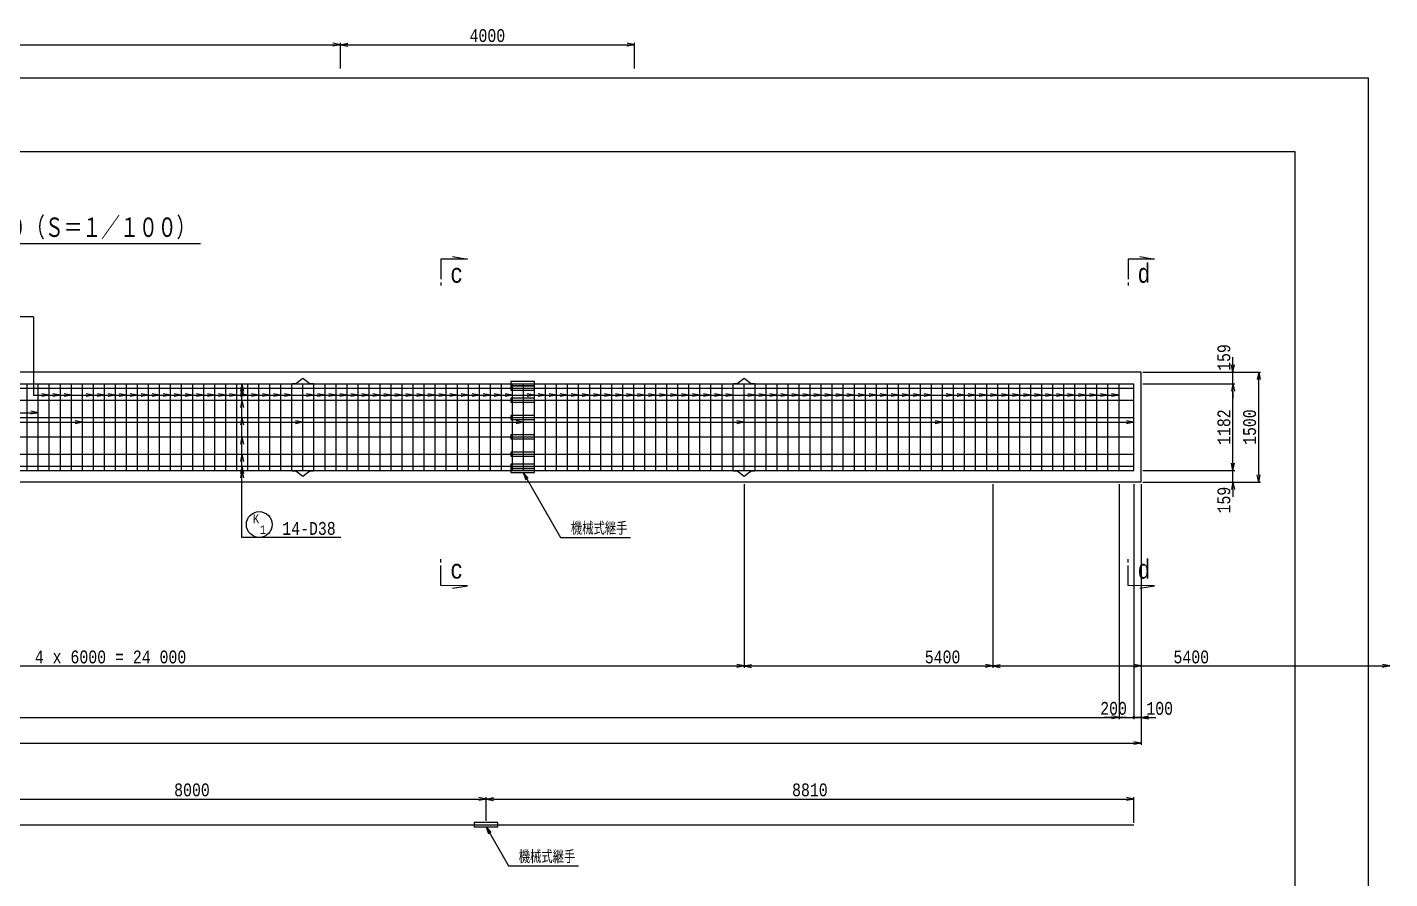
# Model space of a CAD drawing. Extents: x 0 to 42340, y 0 to 30392.
# Drawn here: x 23808 to 42340, y 18805 to 30392 of the extents above; entities that cross this region are included whole.
import ezdxf
from ezdxf.enums import TextEntityAlignment as Align

# ---------------------------------------------------------------- set-up
doc = ezdxf.new("R2010")
doc.units = 0
doc.header["$LTSCALE"] = 300
doc.header["$MEASUREMENT"] = 0
doc.layers.get('0').update_dxf_attribs({"linetype": 'CONTINUOUS'})
doc.layers.get('DEFPOINTS').update_dxf_attribs({"linetype": 'CONTINUOUS'})
for name, color, linetype in [('1002', 1, 'CONTINUOUS'), ('1006', 5, 'CONTINUOUS'), ('LAYER0015', 7, 'CONTINUOUS'), ('スターラップ', 6, 'CONTINUOUS'), ('主筋', 3, 'CONTINUOUS'), ('引き出し線', 2, 'CONTINUOUS'), ('構造線', 7, 'CONTINUOUS'), ('機械継ぎ手', 4, 'CONTINUOUS')]:
    doc.layers.add(name, color=color, linetype=linetype)
doc.styles.get("Standard").update_dxf_attribs({"font": 'monotxt.shx', "width": 0.8, "bigfont": 'extfont.shx'})
doc.dimstyles.new('DIMST1_1', dxfattribs={"dimscale": 50, "dimtxt": 4, "dimasz": 2, "dimexe": 0.5, "dimexo": 0.5, "dimgap": 0.09, "dimtad": 0, "dimdec": 0, "dimzin": 0, "dimtxsty": 'STANDARD', "dimblk": 'ARROW_1', "dimblk1": 'ARROW_1', "dimblk2": 'ARROW_1', "dimcen": 1, "dimdle": 3, "dimclrd": 1, "dimclre": 1, "dimclrt": 3, "dimazin": 3, "dimtfac": 1, "dimtdec": 4, "dimtix": 1, "dimtmove": 0, "dimatfit": 3, "dimtvp": 0.7, "dimtolj": 1, "dimtzin": 0})

# ---------------------------------------------------------------- blocks, each defined once
blk = doc.blocks.new('GROUP_1')
at = {"layer": 'LAYER0015', "color": 1, "linetype": 'CONTINUOUS'}
for p, q in [((-39050, 27700), (40050, 27700)), ((40050, 27700), (40050, -27700))]:
    blk.add_line(p, q, dxfattribs=at)
blk = doc.blocks.new('ARROW_1')
at = {"color": 0}
for p, q in [((0, 0), (-1, 0.2)), ((0, 0), (-1, -0.2)), ((-1, 0), (0, 0))]:
    blk.add_line(p, q, dxfattribs=at)
blk = doc.blocks.new('*D20')
at = {"color": 2, "linetype": 'BYBLOCK'}
for p, q in [((38958, 22010), (38958, 18460)), ((4558, 18485), (38858, 18485))]:
    blk.add_line(p, q, dxfattribs=at)
at = {"layer": 'DEFPOINTS', "color": 0, "linetype": 'BYBLOCK'}
for p in [(38958, 22035), (4458, 21285), (38958, 18485)]:
    blk.add_point(p, dxfattribs=at)
at = {"color": 2, "linetype": 'BYBLOCK', "xscale": 100, "yscale": 100, "zscale": 100, "rotation": 180}
blk.add_blockref('ARROW_1', (4458, 18485), dxfattribs=at)
at = {"color": 2, "linetype": 'BYBLOCK', "xscale": 100, "yscale": 100, "zscale": 100}
blk.add_blockref('ARROW_1', (38958, 18485), dxfattribs=at)
at = {"color": 6, "linetype": 'BYBLOCK', "insert": (21708, 18607), "char_height": 175, "attachment_point": 5}
blk.add_mtext('\\A1;34500', dxfattribs=at)
blk = doc.blocks.new('*D21')
at = {"color": 2, "linetype": 'BYBLOCK'}
for p, q in [((38983, 23535), (40583, 23535)), ((40558, 22135), (40558, 23435)), ((38983, 22035), (40583, 22035))]:
    blk.add_line(p, q, dxfattribs=at)
at = {"layer": 'DEFPOINTS', "color": 0, "linetype": 'BYBLOCK'}
for p in [(38958, 23535), (40558, 23535), (38958, 22035)]:
    blk.add_point(p, dxfattribs=at)
at = {"color": 2, "linetype": 'BYBLOCK', "xscale": 100, "yscale": 100, "zscale": 100}
for p, rotation in [((40558, 23535), 90), ((40558, 22035), 270)]:
    blk.add_blockref('ARROW_1', p, dxfattribs=dict(at, rotation=rotation))
at = {"color": 6, "linetype": 'BYBLOCK', "insert": (40435, 22785), "char_height": 175, "attachment_point": 5, "rotation": 90}
blk.add_mtext('\\A1;1500', dxfattribs=at)
blk = doc.blocks.new('*D22')
at = {"color": 2, "linetype": 'BYBLOCK'}
for p, q in [((40208, 22294), (40208, 22394)), ((38983, 22194), (40233, 22194)), ((40208, 22035), (40208, 22194)), ((40208, 22035), (40208, 22194)), ((40208, 21935), (40208, 21835))]:
    blk.add_line(p, q, dxfattribs=at)
at = {"layer": 'DEFPOINTS', "color": 0, "linetype": 'BYBLOCK'}
for p in [(38958, 22194), (40208, 22194), (40208, 22035)]:
    blk.add_point(p, dxfattribs=at)
at = {"color": 2, "linetype": 'BYBLOCK', "xscale": 100, "yscale": 100, "zscale": 100}
for p, rotation in [((40208, 22194), 270), ((40208, 22035), 90)]:
    blk.add_blockref('ARROW_1', p, dxfattribs=dict(at, rotation=rotation))
at = {"color": 6, "linetype": 'BYBLOCK', "insert": (40085, 21792), "char_height": 175, "attachment_point": 5, "rotation": 90}
blk.add_mtext('\\A1;159', dxfattribs=at)
blk = doc.blocks.new('*D23')
at = {"color": 2, "linetype": 'BYBLOCK'}
for p, q in [((38983, 23376), (40233, 23376)), ((40208, 22294), (40208, 23276))]:
    blk.add_line(p, q, dxfattribs=at)
at = {"layer": 'DEFPOINTS', "color": 0, "linetype": 'BYBLOCK'}
for p in [(38958, 23376), (40208, 23376), (38958, 22194)]:
    blk.add_point(p, dxfattribs=at)
at = {"color": 2, "linetype": 'BYBLOCK', "xscale": 100, "yscale": 100, "zscale": 100}
for p, rotation in [((40208, 23376), 90), ((40208, 22194), 270)]:
    blk.add_blockref('ARROW_1', p, dxfattribs=dict(at, rotation=rotation))
at = {"color": 6, "linetype": 'BYBLOCK', "insert": (40085, 22785), "char_height": 175, "attachment_point": 5, "rotation": 90}
blk.add_mtext('\\A1;1182', dxfattribs=at)
blk = doc.blocks.new('*D24')
at = {"color": 2, "linetype": 'BYBLOCK'}
for p, q in [((40208, 23635), (40208, 23735)), ((38983, 23535), (40233, 23535)), ((40208, 23376), (40208, 23535)), ((40208, 23376), (40208, 23535)), ((40208, 23276), (40208, 23176))]:
    blk.add_line(p, q, dxfattribs=at)
at = {"layer": 'DEFPOINTS', "color": 0, "linetype": 'BYBLOCK'}
for p in [(38958, 23535), (38958, 23376), (40208, 23535)]:
    blk.add_point(p, dxfattribs=at)
at = {"color": 2, "linetype": 'BYBLOCK', "xscale": 100, "yscale": 100, "zscale": 100}
for p, rotation in [((40208, 23535), 270), ((40208, 23376), 90)]:
    blk.add_blockref('ARROW_1', p, dxfattribs=dict(at, rotation=rotation))
at = {"color": 6, "linetype": 'BYBLOCK', "insert": (40085, 23732), "char_height": 175, "attachment_point": 5, "rotation": 90}
blk.add_mtext('\\A1;159', dxfattribs=at)
blk = doc.blocks.new('*D28')
at = {"color": 2, "linetype": 'BYBLOCK'}
for p, q in [((38658, 22010), (38658, 18810)), ((4558, 18835), (38558, 18835))]:
    blk.add_line(p, q, dxfattribs=at)
at = {"layer": 'DEFPOINTS', "color": 0, "linetype": 'BYBLOCK'}
for p in [(38658, 22035), (4458, 18835), (38658, 18835)]:
    blk.add_point(p, dxfattribs=at)
at = {"color": 2, "linetype": 'BYBLOCK', "xscale": 100, "yscale": 100, "zscale": 100, "rotation": 180}
blk.add_blockref('ARROW_1', (4458, 18835), dxfattribs=at)
at = {"color": 2, "linetype": 'BYBLOCK', "xscale": 100, "yscale": 100, "zscale": 100}
blk.add_blockref('ARROW_1', (38658, 18835), dxfattribs=at)
at = {"color": 6, "linetype": 'BYBLOCK', "insert": (21558, 18957), "char_height": 175, "attachment_point": 5}
blk.add_mtext('\\A1;228 x 150 = 34 200', dxfattribs=at)
blk = doc.blocks.new('ARROW_8')
at = {"color": 0}
blk.add_line((-1, 0), (0, 0), dxfattribs=at)
blk = doc.blocks.new('*D29')
at = {"color": 2, "linetype": 'BYBLOCK'}
for p, q in [((38658, 22010), (38658, 18810)), ((38858, 22010), (38858, 18810)), ((38558, 18835), (38458, 18835)), ((38658, 18835), (38858, 18835)), ((38658, 18835), (38858, 18835)), ((38958, 18835), (39058, 18835))]:
    blk.add_line(p, q, dxfattribs=at)
at = {"layer": 'DEFPOINTS', "color": 0, "linetype": 'BYBLOCK'}
for p in [(38658, 22035), (38858, 22035), (38858, 18835)]:
    blk.add_point(p, dxfattribs=at)
at = {"color": 2, "linetype": 'BYBLOCK', "xscale": 100, "yscale": 100, "zscale": 100}
blk.add_blockref('ARROW_8', (38658, 18835), dxfattribs=at)
at = {"color": 2, "linetype": 'BYBLOCK', "xscale": 100, "yscale": 100, "zscale": 100, "rotation": 180}
blk.add_blockref('ARROW_8', (38858, 18835), dxfattribs=at)
at = {"color": 6, "linetype": 'BYBLOCK', "insert": (38584, 18957), "char_height": 175, "attachment_point": 5}
blk.add_mtext('\\A1;200', dxfattribs=at)
blk = doc.blocks.new('*D30')
at = {"color": 2, "linetype": 'BYBLOCK'}
for p, q in [((38858, 22010), (38858, 18810)), ((38758, 18835), (38658, 18835)), ((38858, 18835), (38958, 18835)), ((38858, 18835), (38958, 18835)), ((39058, 18835), (39158, 18835))]:
    blk.add_line(p, q, dxfattribs=at)
at = {"layer": 'DEFPOINTS', "color": 0, "linetype": 'BYBLOCK'}
for p in [(38858, 22035), (38958, 18835), (38958, 18835)]:
    blk.add_point(p, dxfattribs=at)
at = {"color": 2, "linetype": 'BYBLOCK', "xscale": 100, "yscale": 100, "zscale": 100}
blk.add_blockref('ARROW_8', (38858, 18835), dxfattribs=at)
at = {"color": 2, "linetype": 'BYBLOCK', "xscale": 100, "yscale": 100, "zscale": 100, "rotation": 180}
blk.add_blockref('ARROW_8', (38958, 18835), dxfattribs=at)
at = {"color": 6, "linetype": 'BYBLOCK', "insert": (39211, 18957), "char_height": 175, "attachment_point": 5}
blk.add_mtext('\\A1;100', dxfattribs=at)
blk = doc.blocks.new('*D34')
at = {"color": 2, "linetype": 'BYBLOCK'}
for p, q in [((22148, 19890), (29948, 19890)), ((30048, 19593), (30048, 19915))]:
    blk.add_line(p, q, dxfattribs=at)
at = {"layer": 'DEFPOINTS', "color": 0, "linetype": 'BYBLOCK'}
for p in [(30048, 19890), (22048, 19540), (30048, 19568)]:
    blk.add_point(p, dxfattribs=at)
at = {"color": 2, "linetype": 'BYBLOCK', "xscale": 100, "yscale": 100, "zscale": 100, "rotation": 180}
blk.add_blockref('ARROW_1', (22048, 19890), dxfattribs=at)
at = {"color": 2, "linetype": 'BYBLOCK', "xscale": 100, "yscale": 100, "zscale": 100}
blk.add_blockref('ARROW_1', (30048, 19890), dxfattribs=at)
at = {"color": 6, "linetype": 'BYBLOCK', "insert": (26048, 20013), "char_height": 175, "attachment_point": 5}
blk.add_mtext('\\A1;8000', dxfattribs=at)
blk = doc.blocks.new('*D35')
at = {"color": 2, "linetype": 'BYBLOCK'}
for p, q in [((30148, 19890), (38758, 19890)), ((38858, 19565), (38858, 19915))]:
    blk.add_line(p, q, dxfattribs=at)
at = {"layer": 'DEFPOINTS', "color": 0, "linetype": 'BYBLOCK'}
for p in [(38858, 19890), (30048, 19568), (38858, 19540)]:
    blk.add_point(p, dxfattribs=at)
at = {"color": 2, "linetype": 'BYBLOCK', "xscale": 100, "yscale": 100, "zscale": 100, "rotation": 180}
blk.add_blockref('ARROW_1', (30048, 19890), dxfattribs=at)
at = {"color": 2, "linetype": 'BYBLOCK', "xscale": 100, "yscale": 100, "zscale": 100}
blk.add_blockref('ARROW_1', (38858, 19890), dxfattribs=at)
at = {"color": 6, "linetype": 'BYBLOCK', "insert": (34453, 20013), "char_height": 175, "attachment_point": 5}
blk.add_mtext('\\A1;8810', dxfattribs=at)
blk = doc.blocks.new('*D79')
at = {"color": 2, "linetype": 'BYBLOCK'}
for p, q in [((10148, 18390), (19448, 18390)), ((19548, 18065), (19548, 18415)), ((26375, 4718), (26375, 3723)), ((24375, 3748), (26275, 3748))]:
    blk.add_line(p, q, dxfattribs=at)
at = {"layer": 'DEFPOINTS', "color": 0, "linetype": 'BYBLOCK'}
for p in [(10048, 18390), (19548, 18390), (19548, 18040), (24275, 4743), (26375, 4743), (26375, 3748)]:
    blk.add_point(p, dxfattribs=at)
at = {"color": 2, "linetype": 'BYBLOCK', "xscale": 100, "yscale": 100, "zscale": 100, "rotation": 180}
for p in [(10048, 18390), (24275, 3748)]:
    blk.add_blockref('ARROW_1', p, dxfattribs=at)
at = {"color": 2, "linetype": 'BYBLOCK', "xscale": 100, "yscale": 100, "zscale": 100}
for p in [(19548, 18390), (26375, 3748)]:
    blk.add_blockref('ARROW_1', p, dxfattribs=at)
at = {"color": 6, "linetype": 'BYBLOCK', "char_height": 175, "attachment_point": 5}
for s, insert in [('\\A1;9500', (14798, 18513)), ('\\A1;L', (25325, 3870))]:
    blk.add_mtext(s, dxfattribs=dict(at, insert=insert))
blk = doc.blocks.new('*D80')
at = {"color": 2, "linetype": 'BYBLOCK'}
for p, q in [((19648, 18390), (23448, 18390)), ((23548, 18065), (23548, 18415)), ((26575, 4793), (26575, 3723)), ((26275, 3748), (26175, 3748)), ((26375, 3748), (26575, 3748)), ((26675, 3748), (26775, 3748))]:
    blk.add_line(p, q, dxfattribs=at)
at = {"layer": 'DEFPOINTS', "color": 0, "linetype": 'BYBLOCK'}
for p in [(23548, 18390), (19548, 18040), (23548, 18040), (26375, 4743), (26575, 4818), (26575, 3748)]:
    blk.add_point(p, dxfattribs=at)
at = {"color": 2, "linetype": 'BYBLOCK', "xscale": 100, "yscale": 100, "zscale": 100, "rotation": 180}
for p in [(19548, 18390), (26575, 3748)]:
    blk.add_blockref('ARROW_1', p, dxfattribs=at)
at = {"color": 2, "linetype": 'BYBLOCK', "xscale": 100, "yscale": 100, "zscale": 100}
for p in [(23548, 18390), (26375, 3748)]:
    blk.add_blockref('ARROW_1', p, dxfattribs=at)
at = {"color": 6, "linetype": 'BYBLOCK', "char_height": 175, "attachment_point": 5}
for s, insert in [('\\A1;4000', (21548, 18513)), ('\\A1;20', (26475, 3870))]:
    blk.add_mtext(s, dxfattribs=dict(at, insert=insert))
blk = doc.blocks.new('*D91')
at = {"color": 2, "linetype": 'BYBLOCK'}
for p, q in [((9558, 24175), (9558, 21675)), ((5158, 21700), (9458, 21700)), ((33983, 10719), (33983, 10369)), ((33833, 10394), (33883, 10394))]:
    blk.add_line(p, q, dxfattribs=at)
at = {"layer": 'DEFPOINTS', "color": 0, "linetype": 'BYBLOCK'}
for p in [(9558, 24200), (5058, 21700), (9558, 21700), (33733, 10744), (33983, 10744), (33983, 10394)]:
    blk.add_point(p, dxfattribs=at)
at = {"color": 2, "linetype": 'BYBLOCK', "xscale": 100, "yscale": 100, "zscale": 100, "rotation": 180}
for p in [(5058, 21700), (33733, 10394)]:
    blk.add_blockref('ARROW_1', p, dxfattribs=at)
at = {"color": 2, "linetype": 'BYBLOCK', "xscale": 100, "yscale": 100, "zscale": 100}
for p in [(9558, 21700), (33983, 10394)]:
    blk.add_blockref('ARROW_1', p, dxfattribs=at)
at = {"color": 6, "linetype": 'BYBLOCK', "char_height": 175, "attachment_point": 5}
for s, insert in [('\\A1;4500', (7308, 21822)), ('\\A1;50', (33858, 10517))]:
    blk.add_mtext(s, dxfattribs=dict(at, insert=insert))
blk = doc.blocks.new('*D92')
at = {"color": 2, "linetype": 'BYBLOCK'}
for p, q in [((33558, 24175), (33558, 21675)), ((9658, 21700), (33458, 21700)), ((33233, 11044), (32158, 11044)), ((32183, 10844), (32183, 10944)), ((32508, 10744), (32158, 10744))]:
    blk.add_line(p, q, dxfattribs=at)
at = {"layer": 'DEFPOINTS', "color": 0, "linetype": 'BYBLOCK'}
for p in [(9558, 24200), (33558, 24200), (33558, 21700), (32183, 11044), (33258, 11044), (32533, 10744)]:
    blk.add_point(p, dxfattribs=at)
at = {"color": 2, "linetype": 'BYBLOCK', "xscale": 100, "yscale": 100, "zscale": 100}
for p, rotation in [((9558, 21700), 180), ((32183, 11044), 90), ((32183, 10744), 270)]:
    blk.add_blockref('ARROW_1', p, dxfattribs=dict(at, rotation=rotation))
blk.add_blockref('ARROW_1', (33558, 21700), dxfattribs=at)
at = {"color": 6, "linetype": 'BYBLOCK', "insert": (21558, 21822), "char_height": 175, "attachment_point": 5}
blk.add_mtext('\\A1;4 x 6000 = 24 000', dxfattribs=at)
at = {"color": 6, "linetype": 'BYBLOCK', "insert": (32061, 10894), "char_height": 175, "attachment_point": 5, "rotation": 90}
blk.add_mtext('\\A1;60', dxfattribs=at)
blk = doc.blocks.new('*D93')
at = {"color": 2, "linetype": 'BYBLOCK'}
for p, q in [((33658, 21700), (38858, 21700)), ((33245, 11065), (33058, 11361)), ((32681, 11093), (32987, 11287)), ((32770, 10765), (32583, 11061))]:
    blk.add_line(p, q, dxfattribs=at)
at = {"layer": 'DEFPOINTS', "color": 0, "linetype": 'BYBLOCK'}
for p in [(33558, 24200), (38958, 21700), (38958, 21700), (33071, 11340), (33258, 11044), (32783, 10744)]:
    blk.add_point(p, dxfattribs=at)
at = {"color": 2, "linetype": 'BYBLOCK', "xscale": 100, "yscale": 100, "zscale": 100}
for p, rotation in [((33558, 21700), 180), ((33071, 11340), 32.27564431457763), ((32596, 11040), 212.2756443145776)]:
    blk.add_blockref('ARROW_1', p, dxfattribs=dict(at, rotation=rotation))
blk.add_blockref('ARROW_1', (38958, 21700), dxfattribs=at)
at = {"color": 6, "linetype": 'BYBLOCK', "insert": (36258, 21822), "char_height": 175, "attachment_point": 5}
blk.add_mtext('\\A1;5400', dxfattribs=at)
at = {"color": 6, "linetype": 'BYBLOCK', "insert": (32768, 11294), "char_height": 175, "attachment_point": 5, "rotation": 32.2756}
blk.add_mtext('\\A1;112', dxfattribs=at)

msp = doc.modelspace()

# ---------------------------------------------------------------- linework, layer by layer
at = {"color": 3, "linetype": 'CONTINUOUS'}
for p, q in [((29434.3, 26919.7), (29434.3, 26876.5)), ((38782.7, 26919.7), (38782.8, 26876.5)), ((29434.3, 23109.9), (29434.3, 23153.1)), ((38782.7, 23109.9), (38782.8, 23153.1))]:
    msp.add_line(p, q, dxfattribs=at)
for points in [[(29591, 27272.4), (29794, 27236.8), (29434, 27236.5), (29434.2, 26962.9)], [(38939.5, 27272.4), (39142.5, 27236.8), (38782.5, 27236.5), (38782.7, 26962.9)], [(29591, 22757.2), (29794, 22792.8), (29434, 22793.1), (29434.2, 23066.7)], [(38939.5, 22757.2), (39142.5, 22792.8), (38782.5, 22793.1), (38782.7, 23066.7)]]:
    msp.add_lwpolyline(points, dxfattribs=at)
at = {"color": 7}
for points in [[(27412.7, 25546), (27462.7, 25546), (27557.7, 25616), (27652.7, 25546), (27702.7, 25546)], [(33412.7, 25546), (33462.7, 25546), (33557.7, 25616), (33652.7, 25546), (33702.7, 25546)], [(27412.7, 24354), (27462.7, 24354), (27557.7, 24284), (27652.7, 24354), (27702.7, 24354)], [(33412.7, 24354), (33462.7, 24354), (33557.7, 24284), (33652.7, 24354), (33702.7, 24354)]]:
    msp.add_lwpolyline(points, dxfattribs=at)
at = {"layer": '1002', "color": 2, "const_width": 20}
msp.add_lwpolyline([(38867.7, 21000, -1), (38847.7, 21000, -1)], format="xyb", close=True, dxfattribs=at)
at = {"layer": '1006', "color": 5, "linetype": 'CONTINUOUS'}
msp.add_lwpolyline([(0, 0), (42050, 0), (42050, 29700), (0, 29700), (0, 0)], dxfattribs=at)
at = {"layer": 'LAYER0015', "color": 3, "linetype": 'CONTINUOUS'}
msp.add_line((16386.2, 27450), (26163.8, 27450), dxfattribs=at)
at = {"layer": 'スターラップ', "color": 6, "linetype": 'CONTINUOUS'}
for p, q in [((23807.7, 24359), (23807.7, 25541)), ((23957.7, 24359), (23957.7, 25541)), ((24107.7, 24359), (24107.7, 25541)), ((24257.7, 24359), (24257.7, 25541)), ((24407.7, 24359), (24407.7, 25541)), ((24707.7, 24359), (24707.7, 25541)), ((24857.7, 24359), (24857.7, 25541)), ((25007.7, 24359), (25007.7, 25541)), ((25157.7, 24359), (25157.7, 25541)), ((25307.7, 24359), (25307.7, 25541)), ((25457.7, 24359), (25457.7, 25541)), ((25607.7, 24359), (25607.7, 25541)), ((25757.7, 24359), (25757.7, 25541)), ((25907.7, 24359), (25907.7, 25541)), ((26057.7, 24359), (26057.7, 25541)), ((26207.7, 24359), (26207.7, 25541)), ((26357.7, 24359), (26357.7, 25541)), ((26507.7, 24359), (26507.7, 25541)), ((26657.7, 24359), (26657.7, 25541)), ((26807.7, 24359), (26807.7, 25541)), ((26957.7, 24359), (26957.7, 25541)), ((27107.7, 24359), (27107.7, 25541)), ((27257.7, 24359), (27257.7, 25541)), ((27407.7, 24359), (27407.7, 25541)), ((27707.7, 24359), (27707.7, 25541)), ((27857.7, 24359), (27857.7, 25541)), ((28007.7, 24359), (28007.7, 25541)), ((28157.7, 24359), (28157.7, 25541)), ((28307.7, 24359), (28307.7, 25541)), ((28457.7, 24359), (28457.7, 25541)), ((28607.7, 24359), (28607.7, 25541)), ((28757.7, 24359), (28757.7, 25541)), ((28907.7, 24359), (28907.7, 25541)), ((29057.7, 24359), (29057.7, 25541)), ((29207.7, 24359), (29207.7, 25541)), ((29357.7, 24359), (29357.7, 25541)), ((29507.7, 24359), (29507.7, 25541)), ((29657.7, 24359), (29657.7, 25541)), ((29807.7, 24359), (29807.7, 25541)), ((29957.7, 24359), (29957.7, 25541)), ((30107.7, 24359), (30107.7, 25541)), ((30257.7, 24359), (30257.7, 25541)), ((30407.7, 24359), (30407.7, 25541)), ((30707.7, 24359), (30707.7, 25541)), ((30857.7, 24359), (30857.7, 25541)), ((31007.7, 24359), (31007.7, 25541)), ((31157.7, 24359), (31157.7, 25541)), ((31307.7, 24359), (31307.7, 25541)), ((31457.7, 24359), (31457.7, 25541)), ((31607.7, 24359), (31607.7, 25541)), ((31757.7, 24359), (31757.7, 25541)), ((31907.7, 24359), (31907.7, 25541)), ((32057.7, 24359), (32057.7, 25541)), ((32207.7, 24359), (32207.7, 25541)), ((32357.7, 24359), (32357.7, 25541)), ((32507.7, 24359), (32507.7, 25541)), ((32657.7, 24359), (32657.7, 25541)), ((32807.7, 24359), (32807.7, 25541)), ((32957.7, 24359), (32957.7, 25541)), ((33107.7, 24359), (33107.7, 25541)), ((33257.7, 24359), (33257.7, 25541)), ((33407.7, 24359), (33407.7, 25541)), ((33707.7, 24359), (33707.7, 25541)), ((33857.7, 24359), (33857.7, 25541)), ((34007.7, 24359), (34007.7, 25541)), ((34157.7, 24359), (34157.7, 25541)), ((34307.7, 24359), (34307.7, 25541)), ((34457.7, 24359), (34457.7, 25541)), ((34607.7, 24359), (34607.7, 25541)), ((34757.7, 24359), (34757.7, 25541)), ((34907.7, 24359), (34907.7, 25541)), ((35057.7, 24359), (35057.7, 25541)), ((35207.7, 24359), (35207.7, 25541)), ((35357.7, 24359), (35357.7, 25541)), ((35507.7, 24359), (35507.7, 25541)), ((35657.7, 24359), (35657.7, 25541)), ((35807.7, 24359), (35807.7, 25541)), ((35957.7, 24359), (35957.7, 25541)), ((36107.7, 24359), (36107.7, 25541)), ((36407.7, 24359), (36407.7, 25541)), ((36557.7, 24359), (36557.7, 25541)), ((36707.7, 24359), (36707.7, 25541)), ((36857.7, 24359), (36857.7, 25541)), ((37007.7, 24359), (37007.7, 25541)), ((37157.7, 24359), (37157.7, 25541)), ((37307.7, 24359), (37307.7, 25541)), ((37457.7, 24359), (37457.7, 25541)), ((37607.7, 24359), (37607.7, 25541)), ((37757.7, 24359), (37757.7, 25541)), ((37907.7, 24359), (37907.7, 25541)), ((38057.7, 24359), (38057.7, 25541)), ((38207.7, 24359), (38207.7, 25541)), ((38357.7, 24359), (38357.7, 25541)), ((38507.7, 24359), (38507.7, 25541)), ((38657.7, 24359), (38657.7, 25541))]:
    msp.add_line(p, q, dxfattribs=at)
at = {"layer": 'スターラップ', "color": 3, "linetype": 'CONTINUOUS'}
for p, q in [((24557.7, 24359), (24557.7, 25541)), ((27557.7, 24359), (27557.7, 25541)), ((30557.7, 24359), (30557.7, 25541)), ((33557.7, 24359), (33557.7, 25541)), ((36257.7, 24359), (36257.7, 25541)), ((38857.7, 24359), (38857.7, 25541))]:
    msp.add_line(p, q, dxfattribs=at)
at = {"layer": '主筋', "color": 3, "linetype": 'CONTINUOUS'}
for p, q in [((3047.7, 25541), (38857.7, 25541)), ((3047.7, 25482.5), (38857.7, 25482.5)), ((3047.7, 25318.5), (38857.7, 25318.5)), ((3047.7, 25081.5), (38857.7, 25081.5)), ((3047.7, 24818.5), (38857.7, 24818.5)), ((3047.7, 24581.5), (38857.7, 24581.5)), ((3047.7, 24417.5), (38857.7, 24417.5)), ((3047.7, 24359), (38857.7, 24359)), ((3047.7, 19540.3), (38857.7, 19540.3))]:
    msp.add_line(p, q, dxfattribs=at)
at = {"layer": '引き出し線', "color": 2, "linetype": 'CONTINUOUS'}
for p, q in [((23891.6, 26450), (22407.2, 26450)), ((23891.6, 26450), (23891.6, 25385.4)), ((26727.5, 23450), (26727.5, 25541)), ((23891.6, 25385.4), (38657.7, 25385.4)), ((7230, 25145.3), (23957.7, 25145.3)), ((3093.6, 25016.3), (38857.7, 25016.3)), ((28074.2, 23450), (26727.5, 23450))]:
    msp.add_line(p, q, dxfattribs=at)
for points in [[(30554.5, 24331), (31063.1, 23450), (32014.6, 23450)], [(30047.7, 19512.3), (30353.9, 18981.9), (31305.4, 18981.9)]]:
    msp.add_lwpolyline(points, dxfattribs=at)
msp.add_circle((26963.3, 23625), 175, dxfattribs=at)
at = {"layer": '構造線', "color": 7, "linetype": 'CONTINUOUS'}
for p, q in [((38957.7, 25700), (4457.7, 25700)), ((38957.7, 24200), (38957.7, 25700)), ((38957.7, 24200), (4457.7, 24200))]:
    msp.add_line(p, q, dxfattribs=at)
at = {"layer": '機械継ぎ手', "color": 7}
for points in [[(30386.2, 25569), (30386.2, 25513), (30709.2, 25513), (30709.2, 25569), (30386.2, 25569)], [(30386.2, 25510.5), (30386.2, 25454.5), (30709.2, 25454.5), (30709.2, 25510.5), (30386.2, 25510.5)], [(30386.2, 25346.5), (30386.2, 25290.5), (30709.2, 25290.5), (30709.2, 25346.5), (30386.2, 25346.5)], [(30386.2, 25109.5), (30386.2, 25053.5), (30709.2, 25053.5), (30709.2, 25109.5), (30386.2, 25109.5)], [(30386.2, 24846.5), (30386.2, 24790.5), (30709.2, 24790.5), (30709.2, 24846.5), (30386.2, 24846.5)], [(30386.2, 24609.5), (30386.2, 24553.5), (30709.2, 24553.5), (30709.2, 24609.5), (30386.2, 24609.5)], [(30386.2, 24445.5), (30386.2, 24389.5), (30709.2, 24389.5), (30709.2, 24445.5), (30386.2, 24445.5)], [(30386.2, 24387), (30386.2, 24331), (30709.2, 24331), (30709.2, 24387), (30386.2, 24387)], [(29886.2, 19568.3), (29886.2, 19512.3), (30209.2, 19512.3), (30209.2, 19568.3), (29886.2, 19568.3)]]:
    msp.add_lwpolyline(points, dxfattribs=at)

# ---------------------------------------------------------------- block references
at = {"linetype": 'CONTINUOUS', "xscale": 0.5, "yscale": 0.5, "zscale": 0.5}
msp.add_blockref('GROUP_1', (21025, 14850), dxfattribs=at)
at = {"layer": '1002', "color": 2, "xscale": 100, "yscale": 100, "zscale": 100, "rotation": 180}
msp.add_blockref('ARROW_1', (38957.7, 21000), dxfattribs=at)
at = {"layer": '引き出し線', "color": 2, "linetype": 'CONTINUOUS', "xscale": 100, "yscale": 100, "zscale": 100}
for p in [(24107.7, 25385.4), (24257.7, 25385.4), (24407.7, 25385.4), (24707.7, 25385.4), (24857.7, 25385.4), (25007.7, 25385.4), (25157.7, 25385.4), (25307.7, 25385.4), (25457.7, 25385.4), (25607.7, 25385.4), (25757.7, 25385.4), (25907.7, 25385.4), (26057.7, 25385.4), (26207.7, 25385.4), (26357.7, 25385.4), (26507.7, 25385.4), (26657.7, 25385.4), (26807.7, 25385.4), (26957.7, 25385.4), (27107.7, 25385.4), (27257.7, 25385.4), (27407.7, 25385.4), (27707.7, 25385.4), (27857.7, 25385.4), (28007.7, 25385.4), (28157.7, 25385.4), (28307.7, 25385.4), (28457.7, 25385.4), (28607.7, 25385.4), (28757.7, 25385.4), (28907.7, 25385.4), (29057.7, 25385.4), (29207.7, 25385.4), (29357.7, 25385.4), (29507.7, 25385.4), (29657.7, 25385.4), (29807.7, 25385.4), (29957.7, 25385.4), (30107.7, 25385.4), (30257.7, 25385.4), (30407.7, 25385.4), (30707.7, 25385.4), (30857.7, 25385.4), (31007.7, 25385.4), (31157.7, 25385.4), (31307.7, 25385.4), (31457.7, 25385.4), (31607.7, 25385.4), (31757.7, 25385.4), (31907.7, 25385.4), (32057.7, 25385.4), (32207.7, 25385.4), (32357.7, 25385.4), (32507.7, 25385.4), (32657.7, 25385.4), (32807.7, 25385.4), (32957.7, 25385.4), (33107.7, 25385.4), (33257.7, 25385.4), (33407.7, 25385.4), (33707.7, 25385.4), (33857.7, 25385.4), (34007.7, 25385.4), (34157.7, 25385.4), (34307.7, 25385.4), (34457.7, 25385.4), (34607.7, 25385.4), (34757.7, 25385.4), (34907.7, 25385.4), (35057.7, 25385.4), (35207.7, 25385.4), (35357.7, 25385.4), (35507.7, 25385.4), (35657.7, 25385.4), (35807.7, 25385.4), (35957.7, 25385.4), (36107.7, 25385.4), (36407.7, 25385.4), (36557.7, 25385.4), (36707.7, 25385.4), (36857.7, 25385.4), (37007.7, 25385.4), (37157.7, 25385.4), (37307.7, 25385.4), (37457.7, 25385.4), (37607.7, 25385.4), (37757.7, 25385.4), (37907.7, 25385.4), (38057.7, 25385.4), (38207.7, 25385.4), (38357.7, 25385.4), (38507.7, 25385.4), (38657.7, 25385.4), (23957.7, 25145.3), (24557.7, 25016.3), (27557.7, 25016.3), (30557.7, 25016.3), (33557.7, 25016.3), (36257.7, 25016.3), (38857.7, 25016.3)]:
    msp.add_blockref('ARROW_1', p, dxfattribs=at)
for p, rotation in [((26727.5, 25541), 90), ((26727.5, 25482.5), 90), ((26727.5, 25318.5), 90), ((26727.5, 25081.5), 90), ((26727.5, 24818.5), 90), ((26727.5, 24581.5), 90), ((26727.5, 24417.5), 90), ((26727.5, 24359), 90), ((30554.5, 24331), 120.0000000000007), ((30047.7, 19512.3), 120.0000000000007)]:
    msp.add_blockref('ARROW_1', p, dxfattribs=dict(at, rotation=rotation))

# ---------------------------------------------------------------- texts
at = {"layer": '1002', "color": 3, "width": 0.8}
for s, p in [('c', (29562, 26915.7)), ('d', (38910.5, 26915.7)), ('c', (29562, 22889.3)), ('d', (38910.5, 22889.3))]:
    msp.add_text(s, height=250, dxfattribs=at).set_placement(p)
at = {"layer": 'LAYER0015', "color": 3, "width": 0.747082}
msp.add_text('Ｓ＝１／５０（Ｓ＝１／１００）', height=300, dxfattribs=at).set_placement((22254.8, 27510), (26094.8, 27510), align=Align.FIT)
at = {"layer": '引き出し線', "color": 6, "linetype": 'CONTINUOUS', "width": 0.8}
msp.add_text('K', height=120, dxfattribs=at).set_placement((26877.7, 23643.4))
for s, height, p in [('1', 120, (27055.9, 23494.8)), ('14-D38', 175, (28003.5, 23484.5)), ('機械式継手', 175, (31971.9, 23484.5)), ('機械式継手', 175, (31262.7, 19016.5))]:
    msp.add_text(s, height=height, dxfattribs=at).set_placement(p, align=Align.RIGHT)

# ---------------------------------------------------------------- dimensions: what is measured, and where the dimension line sits
at = {"layer": '1002', "color": 3}
for base, p1, p2, text, picture, middle, set_off in [((34893.2, 15511.6), (32793.2, 16506.6), (34893.2, 16506.6), 'L', '*D79', (33843.2, 15634.1), (8518.4, 11764)), ((35093.2, 15511.6), (34893.2, 16506.6), (35093.2, 16581.6), '20', '*D80', (34993.2, 15634.1), (8518.4, 11764)), ((37365.9, 10394.1), (37115.9, 10744.1), (37365.9, 10744.1), '50', '*D91', (37240.9, 10516.6), (3382.7, 0))]:
    dim = msp.add_linear_dim(base=base, p1=p1, p2=p2, text=text, dimstyle='DIMST1_1', override={"dimtxt": 3.5, "dimsah": 1, "dimse1": 1, "dimclrd": 2, "dimclre": 2, "dimclrt": 6}, dxfattribs=at)
    dim.commit()
    dim.dimension.update_dxf_attribs({"geometry": picture, "text_midpoint": middle, "insert": set_off})
for base, p1, p2, override, picture, middle in [((40207.7, 25700), (38957.7, 25541), (38957.7, 25700), {"dimtxt": 3.5, "dimsah": 1, "dimse1": 1, "dimclrd": 2, "dimclre": 2, "dimclrt": 6}, '*D24', (40085.2, 25897.1)), ((40207.7, 24359), (40207.7, 24200), (38957.7, 24359), {"dimtxt": 3.5, "dimsah": 1, "dimclrd": 2, "dimclre": 2, "dimclrt": 6}, '*D22', (40085.2, 23957.3))]:
    dim = msp.add_linear_dim(base=base, p1=p1, p2=p2, angle=90, dimstyle='DIMST1_1', override=override, dxfattribs=at)
    dim.commit()
    dim.dimension.update_dxf_attribs({"geometry": picture, "text_midpoint": middle, "dimtype": 160, "insert": (0, 2165.2)})
for base, p1, p2, override, picture, middle in [((40557.7, 25700), (38957.7, 24200), (38957.7, 25700), {"dimtxt": 3.5, "dimsah": 1, "dimclrd": 2, "dimclre": 2, "dimclrt": 6}, '*D21', (40435.2, 24950)), ((40207.7, 25541), (38957.7, 24359), (38957.7, 25541), {"dimtxt": 3.5, "dimsah": 1, "dimse1": 1, "dimclrd": 2, "dimclre": 2, "dimclrt": 6}, '*D23', (40085.2, 24950))]:
    dim = msp.add_linear_dim(base=base, p1=p1, p2=p2, angle=90, dimstyle='DIMST1_1', override=override, dxfattribs=at)
    dim.commit()
    dim.dimension.update_dxf_attribs({"geometry": picture, "text_midpoint": middle, "insert": (0, 2165.2)})
for base, p1, p2, picture, middle in [((38957.7, 20650), (4457.7, 23450), (38957.7, 24200), '*D20', (21707.7, 20772.5)), ((38657.7, 21000), (4457.7, 21000), (38657.7, 24200), '*D28', (21557.7, 21122.5))]:
    dim = msp.add_linear_dim(base=base, p1=p1, p2=p2, dimstyle='DIMST1_1', override={"dimtxt": 3.5, "dimsah": 1, "dimse1": 1, "dimclrd": 2, "dimclre": 2, "dimclrt": 6}, dxfattribs=at)
    dim.commit()
    dim.dimension.update_dxf_attribs({"geometry": picture, "text_midpoint": middle, "insert": (0, 2165.2)})
for base, p1, p2, override, picture, middle in [((9557.7, 21700), (5057.7, 21700), (9557.7, 24200), {"dimtxt": 3.5, "dimsah": 1, "dimclrd": 2, "dimclre": 2, "dimclrt": 6}, '*D91', (7307.7, 21822.5)), ((33557.7, 21700), (9557.7, 24200), (33557.7, 24200), {"dimtxt": 3.5, "dimsah": 1, "dimse1": 1, "dimclrd": 2, "dimclre": 2, "dimclrt": 6}, '*D92', (21557.7, 21822.5)), ((38957.7, 21700), (33557.7, 24200), (38957.7, 21700), {"dimtxt": 3.5, "dimsah": 1, "dimse1": 1, "dimclrd": 2, "dimclre": 2, "dimclrt": 6}, '*D93', (36257.7, 21822.5)), ((30047.7, 19890.3), (22047.7, 19540.3), (30047.7, 19568.3), {"dimtxt": 3.5, "dimsah": 1, "dimse1": 1, "dimclrd": 2, "dimclre": 2, "dimclrt": 6}, '*D34', (26047.7, 20012.8)), ((38857.7, 19890.3), (30047.7, 19568.3), (38857.7, 19540.3), {"dimtxt": 3.5, "dimsah": 1, "dimse1": 1, "dimclrd": 2, "dimclre": 2, "dimclrt": 6}, '*D35', (34452.7, 20012.8))]:
    dim = msp.add_linear_dim(base=base, p1=p1, p2=p2, dimstyle='DIMST1_1', override=override, dxfattribs=at)
    dim.commit()
    dim.dimension.update_dxf_attribs({"geometry": picture, "text_midpoint": middle})
dim = msp.add_linear_dim(base=(35565.9, 11044.1), p1=(35915.9, 10744.1), p2=(36640.9, 11044.1), angle=90, text='60', dimstyle='DIMST1_1', override={"dimtxt": 3.5, "dimsah": 1, "dimclrd": 2, "dimclre": 2, "dimclrt": 6}, dxfattribs=at)
dim.commit()
dim.dimension.update_dxf_attribs({"geometry": '*D92', "text_midpoint": (35443.4, 10894.1), "insert": (3382.7, 0)})
dim = msp.add_aligned_dim(p1=(36165.9, 10744.1), p2=(36640.9, 11044.1), distance=350, text='112', dimstyle='DIMST1_1', override={"dimtxt": 3.5, "dimsah": 1, "dimclrd": 2, "dimclre": 2, "dimclrt": 6}, dxfattribs=at)
dim.commit()
dim.dimension.update_dxf_attribs({"geometry": '*D93', "text_midpoint": (36151, 11293.6), "insert": (3382.7, 0)})
for base, p1, p2, picture, middle in [((38857.7, 21000), (38657.7, 24200), (38857.7, 24200), '*D29', (38584.5, 21122.5)), ((38957.7, 21000), (38857.7, 24200), (38957.7, 21000), '*D30', (39211.1, 21122.5))]:
    dim = msp.add_linear_dim(base=base, p1=p1, p2=p2, dimstyle='DIMST1_1', override={"dimtxt": 3.5, "dimblk1": 'ARROW_8', "dimblk2": 'ARROW_8', "dimsah": 1, "dimclrd": 2, "dimclre": 2, "dimclrt": 6}, dxfattribs=at)
    dim.commit()
    dim.dimension.update_dxf_attribs({"geometry": picture, "text_midpoint": middle, "dimtype": 160, "insert": (0, 2165.2)})

doc.saveas('drawing.dxf')
